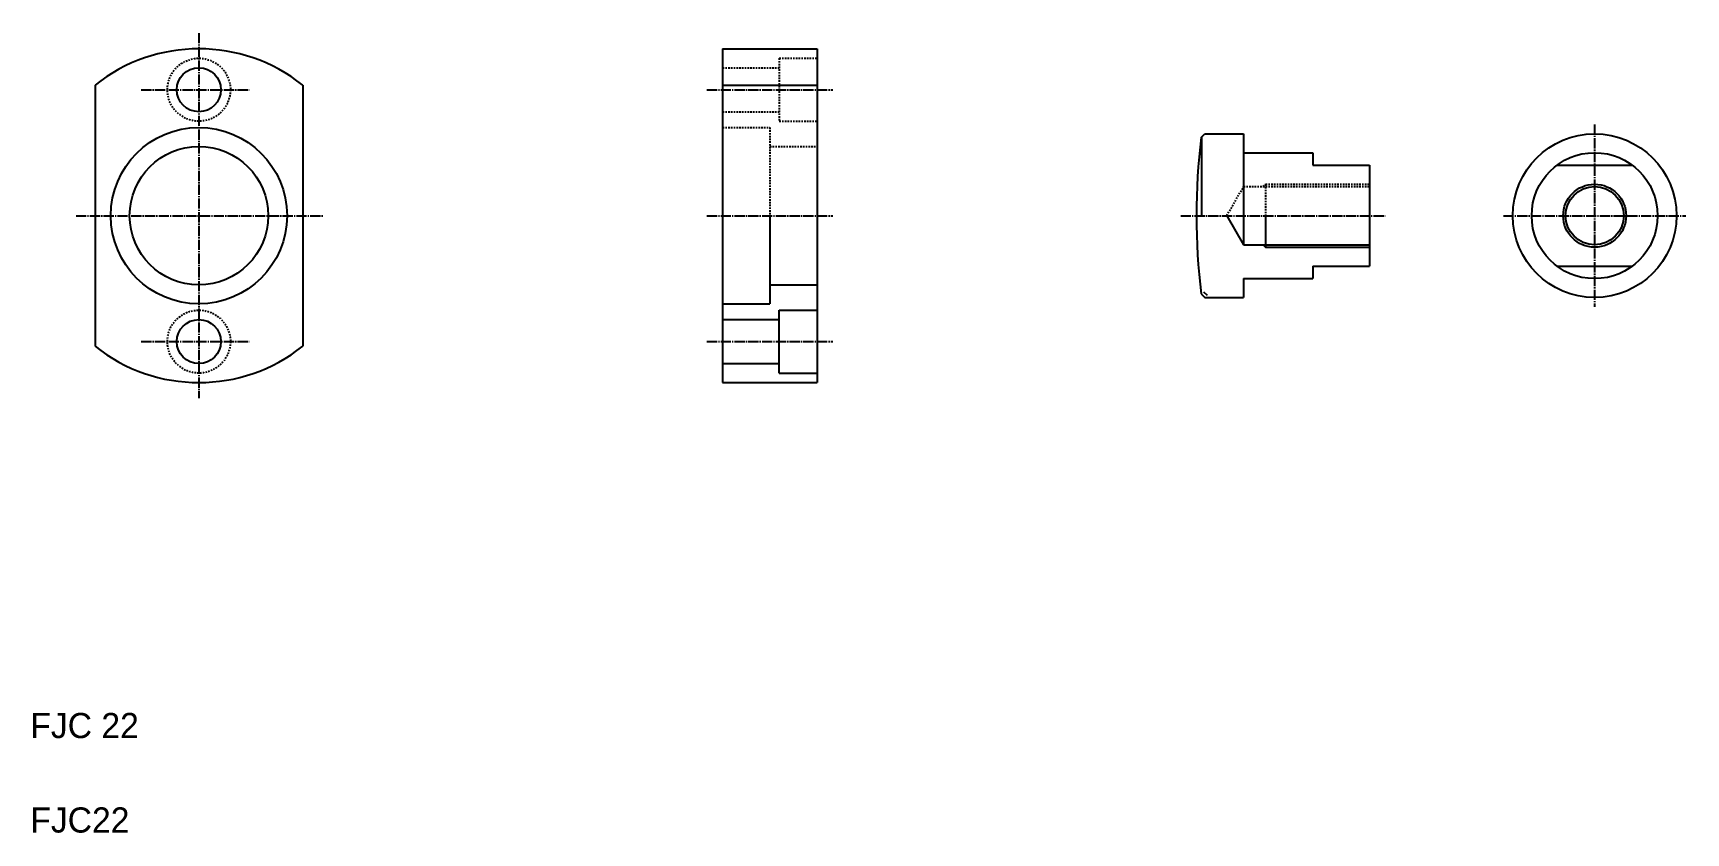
# Model space of a CAD drawing. Extents: x 21 to 546, y 20 to 274.
import ezdxf

# ---------------------------------------------------------------- set-up
doc = ezdxf.new("R2010")
doc.units = 0
doc.header["$LTSCALE"] = 0.25
doc.linetypes.add('CENTER', pattern=[17.5, 13, -1.5, 1.5, -1.5])
doc.linetypes.add('DASHED', pattern=[3.5, 2, -1.5])
doc.layers.get('0').update_dxf_attribs({"linetype": 'CONTINUOUS'})
doc.layers.add('CENTER', color=1, linetype='CENTER')

msp = doc.modelspace()

# ---------------------------------------------------------------- linework, layer by layer
for p, q in [((239.98, 268.93), (239.98, 162.93)), ((239.98, 268.93), (269.98, 268.93)), ((269.98, 268.93), (269.98, 162.93)), ((40.57, 257.4), (40.57, 174.46)), ((106.57, 257.4), (106.57, 174.46)), ((239.98, 257.4), (269.98, 257.4)), ((239.98, 242.43), (239.98, 242.43)), ((392.05, 240.78), (393.19, 241.93)), ((393.19, 241.93), (405.5, 241.93)), ((405.5, 241.93), (405.5, 215.93)), ((392.19, 215.93), (392.19, 240.93)), ((405.5, 235.93), (427.5, 235.93)), ((427.5, 235.93), (427.5, 231.93)), ((427.5, 231.93), (445.5, 231.93)), ((445.5, 231.93), (445.5, 199.93)), ((505.03, 231.93), (529.03, 231.93)), ((405.5, 225.18), (405.5, 206.68)), ((239.98, 215.93), (239.98, 215.93)), ((254.98, 215.93), (254.98, 187.93)), ((400.16, 215.93), (405.5, 206.68)), ((412.5, 215.93), (412.5, 205.93)), ((405.5, 206.68), (445.5, 206.68)), ((427.5, 199.93), (445.5, 199.93)), ((427.5, 199.93), (427.5, 195.93)), ((505.03, 199.93), (529.03, 199.93)), ((405.5, 195.93), (427.5, 195.93)), ((405.5, 195.93), (405.5, 189.93)), ((254.98, 193.93), (269.98, 193.93)), ((392.05, 191.08), (393.19, 189.93)), ((392.75, 191.78), (393.9, 190.64)), ((393.19, 189.93), (405.5, 189.93)), ((239.98, 187.93), (254.98, 187.93)), ((239.98, 162.93), (269.98, 162.93))]:
    msp.add_line(p, q)
at = {"color": 3, "linetype": 'DASHED'}
for p, q in [((239.98, 262.93), (257.98, 262.93)), ((257.98, 265.93), (257.98, 245.93)), ((257.98, 265.93), (269.98, 265.93)), ((239.98, 248.93), (257.98, 248.93)), ((239.98, 243.93), (254.98, 243.93)), ((254.98, 243.93), (254.98, 215.93)), ((257.98, 245.93), (269.98, 245.93)), ((254.98, 237.93), (269.98, 237.93)), ((411.75, 225.18), (412.5, 225.93)), ((412.5, 225.93), (445.5, 225.93)), ((412.5, 225.93), (412.5, 215.93)), ((400.16, 215.93), (405.5, 225.18)), ((405.5, 225.18), (445.5, 225.18))]:
    msp.add_line(p, q, dxfattribs=at)
at = {"color": 3}
for p, q in [((411.75, 206.68), (412.5, 205.93)), ((412.5, 205.93), (445.5, 205.93))]:
    msp.add_line(p, q, dxfattribs=at)
at = {"color": 7, "linetype": 'CONTINUOUS'}
for p, q in [((257.98, 165.93), (257.98, 185.93)), ((257.98, 185.93), (269.98, 185.93)), ((239.98, 182.93), (257.98, 182.93)), ((239.98, 168.93), (257.98, 168.93)), ((257.98, 165.93), (269.98, 165.93))]:
    msp.add_line(p, q, dxfattribs=at)
at = {"color": 3, "linetype": 'DASHED'}
for centre in [(73.57, 255.93), (73.57, 175.93)]:
    msp.add_circle(centre, 10, dxfattribs=at)
for centre, radius in [((73.57, 255.93), 7), ((73.57, 215.93), 28), ((517.03, 215.93), 26), ((73.57, 215.93), 22), ((517.03, 215.93), 20), ((517.03, 215.93), 9.25), ((73.57, 175.93), 7)]:
    msp.add_circle(centre, radius)
at = {"color": 3}
msp.add_circle((517.03, 215.93), 10, dxfattribs=at)
for centre, radius, start, end in [((73.57, 215.93), 53, 51.4907, 128.5093), ((590.5, 215.93), 200, 172.8617, 187.1383), ((73.57, 215.93), 53, 231.4907, 308.5093)]:
    msp.add_arc(centre, radius, start, end)
at = {"layer": 'CENTER', "color": 1, "linetype": 'CENTER'}
for p, q in [((73.57, 273.93), (73.57, 157.93)), ((55.23, 255.93), (89.55, 255.93)), ((234.98, 255.93), (274.98, 255.93)), ((517.03, 244.93), (517.03, 186.93)), ((34.54, 215.93), (113.06, 215.93)), ((234.98, 215.93), (274.98, 215.93)), ((385.5, 215.93), (450.5, 215.93)), ((488.03, 215.93), (546.03, 215.93)), ((55.23, 175.93), (89.55, 175.93)), ((234.98, 175.93), (274.98, 175.93))]:
    msp.add_line(p, q, dxfattribs=at)

# ---------------------------------------------------------------- texts
for s, p in [('FJC 22', (20, 50)), ('FJC22', (20, 20))]:
    msp.add_text(s, height=8).set_placement(p)

doc.saveas('drawing.dxf')
